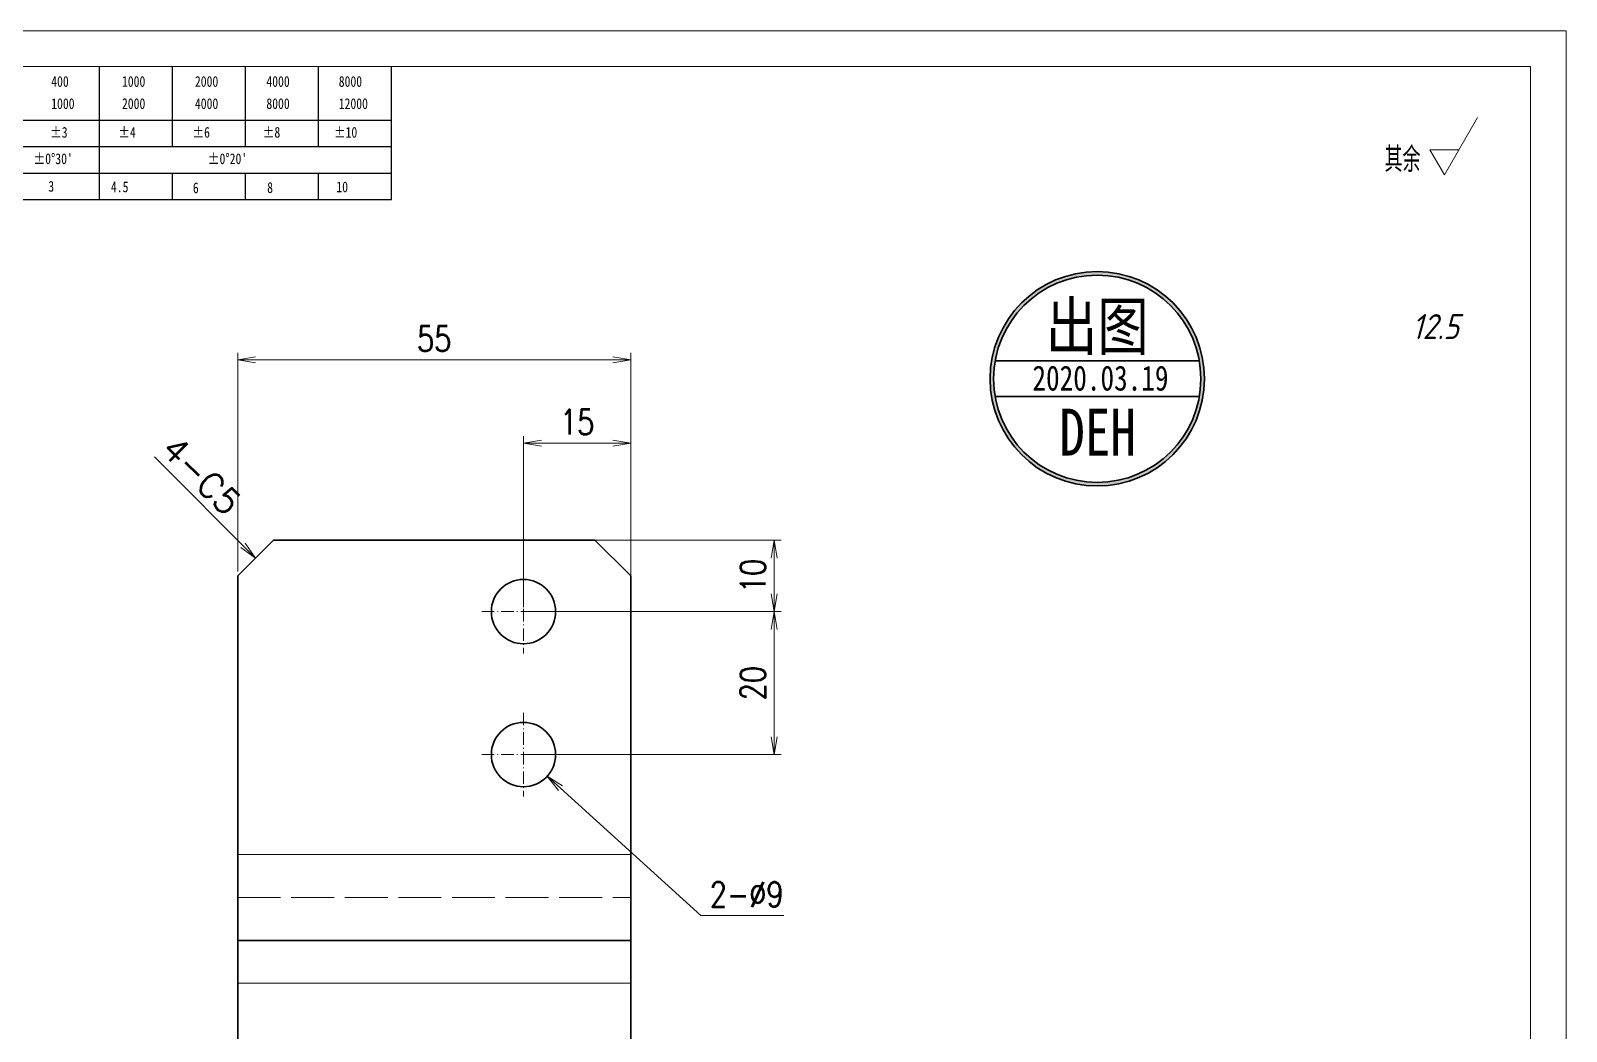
# Model space of a CAD drawing. Header units: millimetres. Extents: x -50043 to 104182, y -50696 to 36662.
# Drawn here: x -49837.7 to -49622.8, y 35929.4 to 36069.4 of the extents above; entities that cross this region are included whole.
import ezdxf
from ezdxf.enums import TextEntityAlignment as Align

# ---------------------------------------------------------------- set-up
doc = ezdxf.new("R2010")
doc.units = ezdxf.units.MM
doc.header["$LTSCALE"] = 0.5
for name, pattern in [('DASHDOT', [18.5, 12, -3, 0.5, -3]), ('DASHED', [15, 12, -3]), ('DOT2', [0.125, 0, -0.125])]:
    doc.linetypes.add(name, pattern=pattern)
for name, color, linetype, lineweight in [('DIM', 3, 'Continuous', 13), ('印章专用-出图', 1, 'Continuous', 80), ('图框', 7, 'Continuous', 18), ('标注线', 3, 'Continuous', 18)]:
    doc.layers.add(name, color=color, linetype=linetype, lineweight=lineweight)
doc.layers.add('图\\M+19E79\\M+195B6\\M+18E9A', color=7, linetype='Continuous')
doc.layers.add('打印', color=7, linetype='Continuous', lineweight=15, plot=False)
doc.layers.add('打印-禁用', color=7, linetype='Continuous', lineweight=15, plot=False)
doc.styles.add('DIM', font='romans.shx', dxfattribs={"width": 0.8, "bigfont": 'bigfont.shx'})
doc.styles.add('国标', font='simfang.ttf', dxfattribs={"width": 0.8})
doc.styles.add('机械长仿宋', font='gbenor.shx', dxfattribs={"height": 1, "bigfont": 'gbcbig.shx'})
doc.dimstyles.new('DEH 1-1$0', dxfattribs={"dimtxt": 3.5, "dimasz": 2.5, "dimexe": 1, "dimexo": 0.625, "dimgap": 1.2, "dimtad": 1, "dimzin": 9, "dimdsep": 46, "dimtxsty": 'DIM', "dimblk": 'OPEN', "dimcen": 0, "dimclrd": 8, "dimclre": 8, "dimclrt": 2, "dimazin": 2, "dimtfac": 0.5, "dimtmove": 0, "dimatfit": 3, "dimldrblk": 'OPEN', "dimfxl": 0, "dimtolj": 2, "dimlwd": 18, "dimlwe": 18, "dimarcsym": 0})
doc.dimstyles.new('DEH 1-1$3', dxfattribs={"dimtxt": 3.5, "dimasz": 2.5, "dimexe": 1, "dimexo": 0.625, "dimgap": 1.2, "dimtad": 1, "dimtoh": 1, "dimdsep": 46, "dimtxsty": 'DIM', "dimblk": 'OPEN', "dimcen": 0, "dimclrd": 8, "dimclre": 8, "dimclrt": 2, "dimazin": 2, "dimtfac": 0.5, "dimtofl": 0, "dimtmove": 0, "dimatfit": 3, "dimldrblk": 'OPEN', "dimfxl": 0, "dimtolj": 2, "dimlwd": 18, "dimlwe": 18, "dimarcsym": 0})
doc.dimstyles.new('LAM1-1', dxfattribs={"dimtxt": 3.5, "dimasz": 2.5, "dimexe": 1, "dimexo": 0.625, "dimgap": 1.2, "dimtad": 3, "dimdsep": 46, "dimtxsty": 'DIM', "dimblk": 'OPEN', "dimcen": 0, "dimclrd": 3, "dimclre": 3, "dimclrt": 2, "dimazin": 2, "dimtfac": 0.5, "dimtmove": 0, "dimatfit": 3, "dimldrblk": 'OPEN', "dimfxl": 0, "dimlwd": 13, "dimlwe": 13, "dimarcsym": 0})

# ---------------------------------------------------------------- blocks, each defined once
blk = doc.blocks.new('GZDEH零件A3图框V01版')
at = {"layer": '图\\M+19E79\\M+195B6\\M+18E9A', "color": 9}
for p, q in [((3072.2, -1561.98), (3072.2, -1554.46)), ((3082.42, -1561.98), (3082.42, -1554.46)), ((3092.64, -1561.98), (3092.64, -1554.46)), ((3102.86, -1561.98), (3102.86, -1554.46)), ((3113.09, -1573.08), (3113.09, -1554.46)), ((2996.09, -1561.98), (3113.09, -1561.98)), ((3072.2, -1573.08), (3072.2, -1561.98)), ((3082.42, -1565.68), (3082.42, -1561.98)), ((3092.64, -1565.68), (3092.64, -1561.98)), ((3102.86, -1565.68), (3102.86, -1561.98)), ((2996.09, -1565.68), (3113.09, -1565.68)), ((2996.09, -1569.38), (3113.09, -1569.38)), ((3082.42, -1573.08), (3082.42, -1569.48)), ((3092.64, -1573.08), (3092.64, -1569.38)), ((3102.86, -1573.08), (3102.86, -1569.38)), ((2990.09, -1573.08), (3113.09, -1573.08))]:
    blk.add_line(p, q, dxfattribs=at)
at = {"layer": '图框', "linetype": 'Continuous'}
for p, q in [((3272.49, -1554.46), (2882.49, -1554.46)), ((3272.49, -1832.96), (3272.49, -1554.46))]:
    blk.add_line(p, q, dxfattribs=at)
at = {"layer": '打印-禁用', "linetype": 'Continuous'}
for p, q in [((3277.49, -1549.46), (2857.49, -1549.46)), ((3277.49, -1846.46), (3277.49, -1549.46))]:
    blk.add_line(p, q, dxfattribs=at)
at = {"layer": '图\\M+19E79\\M+195B6\\M+18E9A', "color": 9, "style": '国标', "width": 0.8}
for s, p in [('400', (3065.46, -1557.31)), ('1000', (3075.36, -1557.31)), ('2000', (3085.57, -1557.31)), ('4000', (3095.57, -1557.31)), ('8000', (3105.7, -1557.31)), ('1000', (3065.46, -1560.41)), ('2000', (3075.36, -1560.41)), ('4000', (3085.57, -1560.41)), ('8000', (3095.57, -1560.41)), ('12000', (3105.7, -1560.41)), ('±3', (3065.3, -1564.42)), ('±4', (3074.85, -1564.42)), ('±6', (3085.22, -1564.42)), ('±8', (3095.06, -1564.42)), ('±10', (3105.02, -1564.42)), ("±0%%D30'", (3062.98, -1568.12)), ("±0%%D20'", (3087.38, -1568.12)), ('3', (3065.05, -1571.98)), ('4.5', (3073.82, -1572.05)), ('6', (3085.28, -1572.19)), ('8', (3095.68, -1572.15)), ('10', (3105.36, -1572.06))]:
    blk.add_text(s, height=1.5, dxfattribs=at).set_placement(p)
blk = doc.blocks.new('DEH A3')
at = {"layer": '图框'}
blk.add_blockref('GZDEH零件A3图框V01版', (-2857.49, 1846.46), dxfattribs=at)
blk = doc.blocks.new('FINISHER_TR')
at = {"layer": '标注线'}
for p, q in [((0, 0), (4.62, 8)), ((-2.02, 3.5), (0, 0)), ((2.02, 3.5), (-2.02, 3.5))]:
    blk.add_line(p, q, dxfattribs=at)
at = {"layer": '标注线', "color": 2, "style": '机械长仿宋', "oblique": 15}
blk.add_attdef('0.0', text='', height=3.5, dxfattribs=at).set_placement((2.03, -24.04), align=Align.BOTTOM_RIGHT)
blk = doc.blocks.new('其余12.5')
at = {"layer": '标注线'}
blk.add_blockref('FINISHER_TR', (0, 0), dxfattribs=at).add_auto_attribs({'0.0': '12.5'})
at = {"layer": '标注线', "color": 7, "linetype": 'DOT2', "style": '机械长仿宋'}
blk.add_text('其余', height=3.5, dxfattribs=at).set_placement((-8.38, 0.4))
blk = doc.blocks.new('_Open')
at = {"color": 0, "linetype": 'ByBlock', "lineweight": -2}
for p, q in [((-1, 0.167), (0, 0)), ((-1, -0.167), (0, 0)), ((0, 0), (-1, 0))]:
    blk.add_line(p, q, dxfattribs=at)
blk = doc.blocks.new('*D26')
at = {"layer": 'Defpoints', "color": 0, "transparency": 16777216}
for p in [(-49753.78, 36023.37), (-49808.78, 35993.14), (-49753.78, 35993.14)]:
    blk.add_point(p, dxfattribs=at)
at = {"layer": '标注线', "color": 8, "lineweight": 18, "transparency": 16777216}
for p, q in [((-49808.78, 35993.77), (-49808.78, 36024.37)), ((-49753.78, 35993.77), (-49753.78, 36024.37)), ((-49806.28, 36023.37), (-49756.28, 36023.37))]:
    blk.add_line(p, q, dxfattribs=at)
at = {"layer": '标注线', "color": 8, "lineweight": 18, "transparency": 16777216, "xscale": 2.5, "yscale": 2.5, "zscale": 2.5, "rotation": 180}
blk.add_blockref('_Open', (-49808.78, 36023.37), dxfattribs=at)
at = {"layer": '标注线', "color": 8, "lineweight": 18, "transparency": 16777216, "xscale": 2.5, "yscale": 2.5, "zscale": 2.5}
blk.add_blockref('_Open', (-49753.78, 36023.37), dxfattribs=at)
at = {"layer": '标注线', "color": 2, "transparency": 16777216, "insert": (-49781.28, 36026.32), "char_height": 3.5, "attachment_point": 5, "style": 'DIM'}
blk.add_mtext('\\A2;55', dxfattribs=at)
blk = doc.blocks.new('*D27')
at = {"layer": 'Defpoints', "color": 0, "transparency": 16777216}
for p in [(-49753.78, 36011.71), (-49768.78, 35988.14), (-49753.78, 35988.14)]:
    blk.add_point(p, dxfattribs=at)
at = {"layer": '标注线', "color": 8, "lineweight": 18, "transparency": 16777216}
for p, q in [((-49768.78, 35988.77), (-49768.78, 36012.71)), ((-49766.28, 36011.71), (-49756.28, 36011.71)), ((-49753.78, 35988.77), (-49753.78, 36012.71))]:
    blk.add_line(p, q, dxfattribs=at)
at = {"layer": '标注线', "color": 8, "lineweight": 18, "transparency": 16777216, "xscale": 2.5, "yscale": 2.5, "zscale": 2.5, "rotation": 180}
blk.add_blockref('_Open', (-49768.78, 36011.71), dxfattribs=at)
at = {"layer": '标注线', "color": 8, "lineweight": 18, "transparency": 16777216, "xscale": 2.5, "yscale": 2.5, "zscale": 2.5}
blk.add_blockref('_Open', (-49753.78, 36011.71), dxfattribs=at)
at = {"layer": '标注线', "color": 2, "transparency": 16777216, "insert": (-49761.28, 36014.66), "char_height": 3.5, "attachment_point": 5, "style": 'DIM'}
blk.add_mtext('\\A2;15', dxfattribs=at)
blk = doc.blocks.new('*D28')
at = {"layer": 'Defpoints', "color": 0, "transparency": 16777216}
for p in [(-49763.66, 35998.14), (-49733.72, 35998.14), (-49768.78, 35988.14)]:
    blk.add_point(p, dxfattribs=at)
at = {"layer": '标注线', "color": 8, "lineweight": 18, "transparency": 16777216}
for p, q in [((-49763.03, 35998.14), (-49732.72, 35998.14)), ((-49733.72, 35990.64), (-49733.72, 35995.64)), ((-49768.16, 35988.14), (-49732.72, 35988.14))]:
    blk.add_line(p, q, dxfattribs=at)
at = {"layer": '标注线', "color": 8, "lineweight": 18, "transparency": 16777216, "xscale": 2.5, "yscale": 2.5, "zscale": 2.5}
for p, rotation in [((-49733.72, 35998.14), 90), ((-49733.72, 35988.14), 270)]:
    blk.add_blockref('_Open', p, dxfattribs=dict(at, rotation=rotation))
at = {"layer": '标注线', "color": 2, "transparency": 16777216, "insert": (-49736.67, 35993.14), "char_height": 3.5, "attachment_point": 5, "rotation": 90, "style": 'DIM'}
blk.add_mtext('\\A2;10', dxfattribs=at)
blk = doc.blocks.new('*D29')
at = {"layer": 'Defpoints', "color": 0, "transparency": 16777216}
for p in [(-49768.78, 35988.14), (-49768.78, 35968.14), (-49733.72, 35968.14)]:
    blk.add_point(p, dxfattribs=at)
at = {"layer": '标注线', "color": 8, "lineweight": 18, "transparency": 16777216}
for p, q in [((-49768.16, 35988.14), (-49732.72, 35988.14)), ((-49733.72, 35985.64), (-49733.72, 35970.64)), ((-49768.16, 35968.14), (-49732.72, 35968.14))]:
    blk.add_line(p, q, dxfattribs=at)
at = {"layer": '标注线', "color": 8, "lineweight": 18, "transparency": 16777216, "xscale": 2.5, "yscale": 2.5, "zscale": 2.5}
for p, rotation in [((-49733.72, 35988.14), 90), ((-49733.72, 35968.14), 270)]:
    blk.add_blockref('_Open', p, dxfattribs=dict(at, rotation=rotation))
at = {"layer": '标注线', "color": 2, "transparency": 16777216, "insert": (-49736.67, 35978.14), "char_height": 3.5, "attachment_point": 5, "rotation": 90, "style": 'DIM'}
blk.add_mtext('\\A2;20', dxfattribs=at)
blk = doc.blocks.new('*D34')
at = {"layer": 'Defpoints', "color": 0, "transparency": 16777216}
for p in [(-49772.12, 35971.16), (-49765.45, 35965.12)]:
    blk.add_point(p, dxfattribs=at)
at = {"layer": '标注线', "color": 8, "lineweight": 18, "transparency": 16777216}
for p, q in [((-49743.95, 35945.64), (-49763.6, 35963.44)), ((-49732.35, 35945.64), (-49743.95, 35945.64))]:
    blk.add_line(p, q, dxfattribs=at)
at = {"layer": '标注线', "color": 8, "lineweight": 18, "transparency": 16777216, "xscale": 2.5, "yscale": 2.5, "zscale": 2.5, "rotation": 137.8185395871398}
blk.add_blockref('_Open', (-49765.45, 35965.12), dxfattribs=at)
at = {"layer": '标注线', "color": 2, "transparency": 16777216, "insert": (-49737.55, 35948.59), "char_height": 3.5, "attachment_point": 5, "style": 'DIM'}
blk.add_mtext('\\A2;2-%%c9', dxfattribs=at)
blk = doc.blocks.new('出图章')
at = {"layer": '印章专用-出图'}
h = blk.add_hatch(color=256, dxfattribs=at)
h.paths.add_polyline_path([(15, 0, 1), (-15, 0, 1)])
h.paths.add_polyline_path([(14.5, 0, 1), (-14.5, 0, 1)], flags=16)
h.paths.add_polyline_path([(-7.31, -12.35), (7.41, -12.35), (7.41, -2.73), (-7.31, -2.73)], flags=8)
at = {"layer": '印章专用-出图', "lineweight": 35}
for p, q in [((-14.28, 2.5), (14.28, 2.5)), ((-14.28, -2.5), (14.28, -2.5))]:
    blk.add_line(p, q, dxfattribs=at)
for radius in [15, 14.5]:
    blk.add_circle((0, 0), radius, dxfattribs=at)
at = {"layer": '印章专用-出图', "color": 4, "style": '国标', "width": 0.8}
blk.add_text('DEH', height=6.562, dxfattribs=at).set_placement((0.05, -10.74), align=Align.CENTER)
at = {"layer": '印章专用-出图', "color": 3, "style": '国标', "width": 0.8}
blk.add_attdef('出图', text='', height=6.6, dxfattribs=at).set_placement((0, 7.35), align=Align.MIDDLE_CENTER)
at = {"layer": '印章专用-出图', "color": 2, "style": '国标', "width": 0.8}
blk.add_attdef('XXXX.XX.XX', text='', height=3.5, dxfattribs=at).set_placement((0.45, 0.1), align=Align.MIDDLE_CENTER)
blk = doc.blocks.new('YZ-CT')
at = {"layer": '印章专用-出图'}
blk.add_blockref('出图章', (0.63, 0), dxfattribs=at).add_auto_attribs({'出图': '出图', 'XXXX.XX.XX': '2020.03.19'})
blk = doc.blocks.new('CC')
at = {"layer": '印章专用-出图'}
blk.add_blockref('YZ-CT', (20009.41, -16878.05), dxfattribs=at)
blk = doc.blocks.new('CHAMFER_DIM_L')
at = {"layer": 'DIM', "color": 2, "style": 'DIM'}
blk.add_attdef('000', text='', height=3.5, rotation=270, dxfattribs=at).set_placement((0, 7), align=Align.BOTTOM_RIGHT)
at = {"layer": 'DIM'}
blk.add_leader([(0, 0), (0, 20)], dimstyle='LAM1-1', dxfattribs=at)

msp = doc.modelspace()

# ---------------------------------------------------------------- linework, layer by layer
at = {"color": 7, "lineweight": 35, "ltscale": 0.176777}
for p, q in [((-49808.783, 35993.142), (-49803.783, 35998.142)), ((-49758.783, 35998.142), (-49753.783, 35993.142))]:
    msp.add_line(p, q, dxfattribs=at)
at = {"color": 7, "lineweight": 35}
for p, q in [((-49803.783, 35998.142), (-49758.783, 35998.142)), ((-49808.783, 35993.142), (-49808.783, 35954.142)), ((-49753.783, 35993.142), (-49753.783, 35954.142)), ((-49808.783, 35942.142), (-49753.783, 35942.142)), ((-49808.783, 35936.142), (-49808.783, 35887.142)), ((-49753.783, 35936.142), (-49753.783, 35887.142))]:
    msp.add_line(p, q, dxfattribs=at)
at = {"color": 2, "linetype": 'DASHDOT', "lineweight": 13, "ltscale": 0.292505}
for p, q in [((-49768.783, 35993.992), (-49768.783, 35982.292)), ((-49768.783, 35973.992), (-49768.783, 35962.292))]:
    msp.add_line(p, q, dxfattribs=at)
at = {"color": 2, "linetype": 'DASHDOT', "lineweight": 13, "ltscale": 0.2925}
for p, q in [((-49774.633, 35988.142), (-49762.933, 35988.142)), ((-49774.633, 35968.142), (-49762.933, 35968.142))]:
    msp.add_line(p, q, dxfattribs=at)
at = {"color": 1, "linetype": 'DASHED', "lineweight": 13}
for p, q in [((-49808.783, 35954.142), (-49753.783, 35954.142)), ((-49808.783, 35948.142), (-49753.783, 35948.142)), ((-49808.783, 35936.142), (-49753.783, 35936.142))]:
    msp.add_line(p, q, dxfattribs=at)
at = {"color": 7, "lineweight": 13}
for p, q in [((-49808.783, 35954.142), (-49753.783, 35954.142)), ((-49808.783, 35936.142), (-49753.783, 35936.142))]:
    msp.add_line(p, q, dxfattribs=at)
at = {"color": 7, "lineweight": 35, "ltscale": 0.3}
for p, q in [((-49808.783, 35942.142), (-49808.783, 35954.142)), ((-49753.783, 35942.142), (-49753.783, 35954.142))]:
    msp.add_line(p, q, dxfattribs=at)
at = {"color": 7, "lineweight": 35, "ltscale": 0.15}
for p, q in [((-49808.783, 35936.142), (-49808.783, 35942.142)), ((-49753.783, 35936.142), (-49753.783, 35942.142))]:
    msp.add_line(p, q, dxfattribs=at)
at = {"color": 7, "lineweight": 35}
for centre in [(-49768.783, 35988.142), (-49768.783, 35968.142)]:
    msp.add_circle(centre, 4.5, dxfattribs=at)
at = {"layer": '打印'}
msp.add_lwpolyline([(-50042.845, 36069.417), (-49622.845, 36069.417), (-49622.845, 35772.417), (-50042.845, 35772.417)], close=True, dxfattribs=at)

# ---------------------------------------------------------------- block references
at = {"layer": 'DIM', "rotation": 45}
msp.add_blockref('CHAMFER_DIM_L', (-49806.283, 35995.642), dxfattribs=at).add_auto_attribs({'000': '4-C5'})
at = {"layer": '图框'}
msp.add_blockref('DEH A3', (-50042.845, 35772.417), dxfattribs=at)
at = {"layer": '标注线'}
for name, p in [('其余12.5', (-49639.902, 36049.26)), ('CC', (-69698.526, 52898.771))]:
    msp.add_blockref(name, p, dxfattribs=at)

# ---------------------------------------------------------------- dimensions: what is measured, and where the dimension line sits
for base, p1, p2, picture, middle in [((-49753.783, 36023.369), (-49808.783, 35993.142), (-49753.783, 35993.142), '*D26', (-49781.283, 36026.319)), ((-49753.783, 36011.706), (-49768.783, 35988.142), (-49753.783, 35988.142), '*D27', (-49761.283, 36014.656))]:
    dim = msp.add_linear_dim(base=base, p1=p1, p2=p2, dimstyle='DEH 1-1$0', dxfattribs=at)
    dim.commit()
    dim.dimension.update_dxf_attribs({"geometry": picture, "text_midpoint": middle})
for base, p2, picture, middle in [((-49733.718, 35998.142), (-49763.659, 35998.142), '*D28', (-49736.668, 35993.142)), ((-49733.718, 35968.142), (-49768.783, 35968.142), '*D29', (-49736.668, 35978.142))]:
    dim = msp.add_linear_dim(base=base, p1=(-49768.783, 35988.142), p2=p2, angle=90, dimstyle='DEH 1-1$0', dxfattribs=at)
    dim.commit()
    dim.dimension.update_dxf_attribs({"geometry": picture, "text_midpoint": middle})
dim = msp.add_diameter_dim_2p(p1=(-49772.117, 35971.163), p2=(-49765.448, 35965.12), dimstyle='DEH 1-1$3', override={"dimpost": '2-%%c<>'}, dxfattribs=at)
dim.commit()
dim.dimension.update_dxf_attribs({"geometry": '*D34', "text_midpoint": (-49737.555, 35945.644), "dimtype": 163})

doc.saveas('drawing.dxf')
